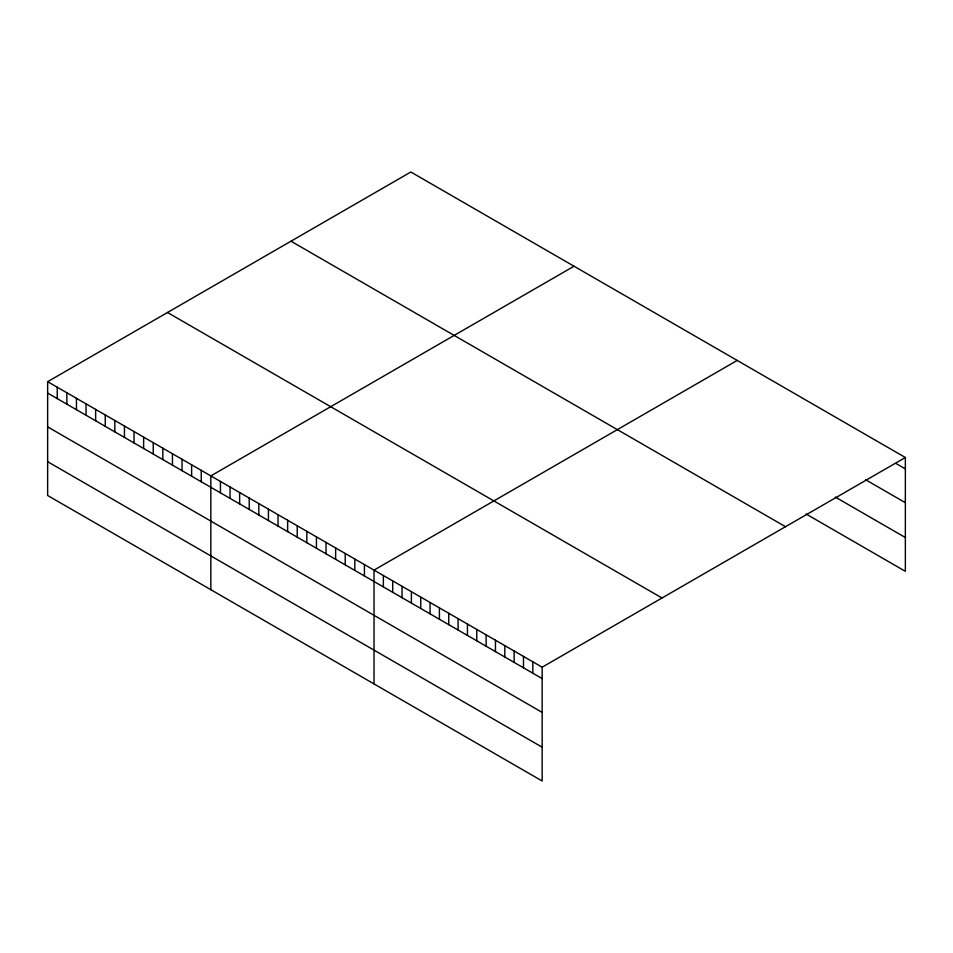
<?xml version="1.0" encoding="UTF-8"?>
<svg xmlns="http://www.w3.org/2000/svg" width="953" height="953" viewBox="0 0 953 953"><rect width="100%" height="100%" fill="white"/><g stroke="black" fill="none" stroke-linecap="round" stroke-linejoin="round"><path stroke-width="1.43" d="M47.65 381.688L542.162 667.195L542.162 780.995L47.65 495.489L47.65 381.688L410.838 172.005L905.35 457.511L905.35 571.312L806.107 514.012M574.028 266.221L210.839 475.904L210.839 589.704M737.217 360.437L374.029 570.12L374.029 683.92M542.162 667.195L905.35 457.511M896.011 463.503L905.35 468.888M865.658 479.764L905.35 502.684M835.293 497.061L905.35 537.516M290.987 241.204L785.498 526.699M167.502 312.489L662.013 597.996M47.65 393.077L542.162 678.572M47.65 426.873L542.162 712.379M47.65 461.693L542.162 747.2M532.822 661.799L532.822 673.187M523.483 656.403L523.483 667.791M514.144 651.018L514.144 662.395M504.804 645.622L504.804 656.998M495.453 640.225L495.453 651.614M486.113 634.841L486.113 646.217M476.774 629.445L476.774 640.821M467.435 624.048L467.435 635.437M458.095 618.664L458.095 630.04M448.756 613.267L448.756 624.644M439.416 607.871L439.416 619.259M430.077 602.475L430.077 613.863M420.738 597.09L420.738 608.467M411.386 591.694L411.386 603.07M402.047 586.298L402.047 597.686M392.707 580.913L392.707 592.289M383.368 575.517L383.368 586.893M364.427 564.581L364.427 575.957M354.826 559.042L354.826 570.418M345.224 553.49L345.224 564.879M335.635 547.951L335.635 559.34M326.033 542.412L326.033 553.788M316.432 536.873L316.432 548.249M306.83 531.333L306.83 542.71M297.229 525.782L297.229 537.17M287.639 520.243L287.639 531.619M278.038 514.703L278.038 526.08M268.436 509.164L268.436 520.541M258.835 503.613L258.835 515.001M249.233 498.074L249.233 509.45M239.632 492.534L239.632 503.911M230.042 486.995L230.042 498.371M220.441 481.444L220.441 492.832M201.238 470.365L201.238 481.741M191.636 464.826L191.636 476.202M182.047 459.275L182.047 470.663M172.445 453.735L172.445 465.124M162.844 448.196L162.844 459.572M153.242 442.657L153.242 454.033M143.641 437.105L143.641 448.494M134.039 431.566L134.039 442.954M124.45 426.027L124.45 437.403M114.848 420.487L114.848 431.864M105.247 414.948L105.247 426.325M95.645 409.397L95.645 420.785M86.044 403.858L86.044 415.234M76.443 398.318L76.443 409.695M66.853 392.779L66.853 404.155M57.251 387.228L57.251 398.616"/></g></svg>
